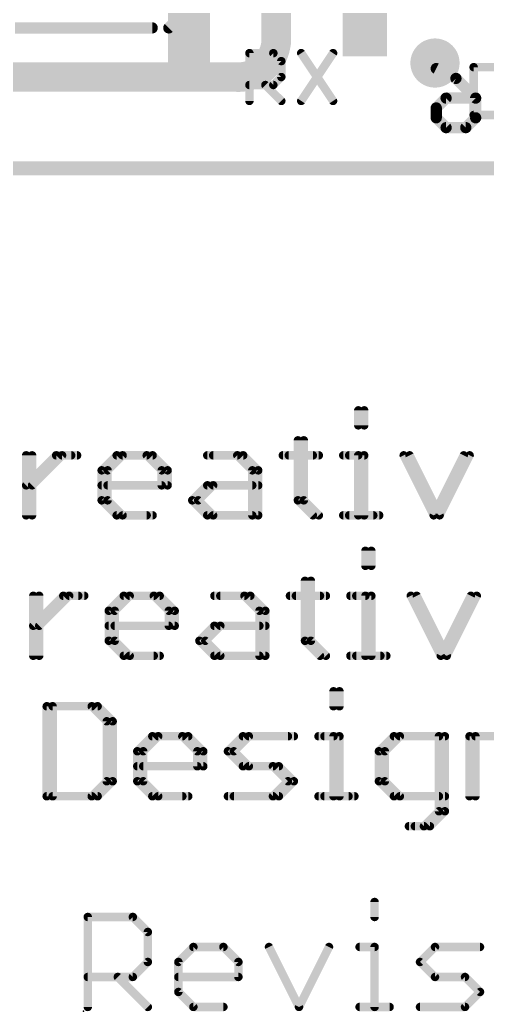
# Model space of a CAD drawing. Extents: x -20 to 87, y -16 to 68.
# Drawn here: x 11.55 to 19.99, y -15.24 to 2.69 of the extents above; entities that cross this region are included whole.
import ezdxf

# ---------------------------------------------------------------- set-up
doc = ezdxf.new("R2010")
doc.units = 0
for name, color, linetype in [('1', 12, 'CONTINUOUS'), ('16', 132, 'CONTINUOUS'), ('18', 110, 'CONTINUOUS'), ('20', 53, 'CONTINUOUS'), ('21', 41, 'CONTINUOUS'), ('22', 40, 'CONTINUOUS'), ('23', 53, 'CONTINUOUS'), ('51', 53, 'CONTINUOUS')]:
    doc.layers.add(name, color=color, linetype=linetype)

# ---------------------------------------------------------------- blocks, each defined once
blk = doc.blocks.new('RECT')
blk.add_solid([(-0.5, -0.5), (0.5, -0.5), (-0.5, 0.5), (0.5, 0.5)])
blk = doc.blocks.new('ROUNDV')
at = {"const_width": 0.5}
blk.add_lwpolyline([(0, -0.25, 1), (0, 0.25, 1), (0, -0.25)], format="xyb", dxfattribs=at)

msp = doc.modelspace()

# ---------------------------------------------------------------- linework, layer by layer
at = {"layer": '1', "const_width": 0.254}
msp.add_lwpolyline([(26.67, 0), (-1.27, 0)], dxfattribs=at)
at = {"layer": '16', "const_width": 0.254}
msp.add_lwpolyline([(26.67, 0), (-1.27, 0)], dxfattribs=at)
at = {"layer": '20', "const_width": 0.2032}
msp.add_lwpolyline([(25.4, 0), (0, 0)], dxfattribs=at)
at = {"layer": '21'}
for points, const_width in [([(13.94, 2.54), (11.46, 2.54)], 0.2032), ([(15.6972, 1.2192), (15.6972, 2.0835)], 0.1524), ([(15.6972, 2.0835), (16.1294, 2.0835)], 0.1524), ([(16.1294, 2.0835), (16.2734, 1.9395)], 0.1524), ([(16.6327, 2.0835), (17.2089, 1.2192)], 0.1524), ([(17.2089, 2.0835), (16.6327, 1.2192)], 0.1524), ([(16.2734, 1.9395), (16.2734, 1.6514)], 0.1524), ([(19.7486, 1.8295), (19.7486, 0.9652)], 0.1524), ([(20.1808, 1.8295), (19.7486, 1.8295)], 0.1524), ([(16.2734, 1.6514), (16.1294, 1.5073)], 0.1524), ([(16.1294, 1.5073), (15.6972, 1.5073)], 0.1524), ([(15.9853, 1.5073), (16.2734, 1.2192)], 0.1524), ([(19.7486, 0.9652), (20.1808, 0.9652)], 0.1524)]:
    msp.add_lwpolyline(points, dxfattribs=dict(at, const_width=const_width))
for points, const_width in [([(13.94, 2.4892, 1), (13.94, 2.5908)], 0.1016), ([(15.7353, 2.0835, 1), (15.6591, 2.0835)], 0.0762), ([(15.6972, 2.1216, 1), (15.6972, 2.0454)], 0.0762), ([(16.1563, 2.1105, 1), (16.1024, 2.0566)], 0.0762), ([(16.1294, 2.0454, 1), (16.1294, 2.1216)], 0.0762), ([(16.6644, 2.1047, 1), (16.601, 2.0624)], 0.0762), ([(17.2406, 2.0624, 1), (17.1772, 2.1047)], 0.0762), ([(16.3115, 1.9395, 1), (16.2353, 1.9395)], 0.0762), ([(16.2465, 1.9125, 1), (16.3004, 1.9664)], 0.0762), ([(19.7867, 1.8295, 1), (19.7105, 1.8295)], 0.0762), ([(19.7486, 1.8676, 1), (19.7486, 1.7914)], 0.0762), ([(16.2353, 1.6514, 1), (16.3115, 1.6514)], 0.0762), ([(16.3004, 1.6244, 1), (16.2465, 1.6783)], 0.0762), ([(15.6972, 1.5454, 1), (15.6972, 1.4692)], 0.0762), ([(16.0123, 1.5343, 1), (15.9584, 1.4804)], 0.0762), ([(16.1024, 1.5343, 1), (16.1563, 1.4804)], 0.0762), ([(16.1294, 1.4692, 1), (16.1294, 1.5454)], 0.0762), ([(15.6591, 1.2192, 1), (15.7353, 1.2192)], 0.0762), ([(16.2465, 1.1923, 1), (16.3004, 1.2461)], 0.0762), ([(16.601, 1.2403, 1), (16.6644, 1.1981)], 0.0762), ([(17.1772, 1.1981, 1), (17.2406, 1.2403)], 0.0762), ([(19.7486, 1.0033, 1), (19.7486, 0.9271)], 0.0762), ([(19.7105, 0.9652, 1), (19.7867, 0.9652)], 0.0762)]:
    msp.add_lwpolyline(points, format="xyb", dxfattribs=dict(at, const_width=const_width))
at = {"layer": '22'}
for points, const_width in [([(16.1798, 7.8232), (16.1798, 2.2606)], 0.5334), ([(15.4432, 1.651), (9.8552, 1.651)], 0.5334), ([(19.0728, 1.8043), (19.4287, 1.6264)], 0.2032), ([(19.4287, 1.6264), (19.7846, 1.2705)], 0.2032), ([(19.0728, 1.0925), (19.2508, 1.2705)], 0.2032), ([(19.2508, 1.2705), (19.7846, 1.2705)], 0.2032), ([(19.7846, 1.2705), (19.7846, 0.9146)], 0.2032), ([(19.0728, 0.9146), (19.0728, 1.0925)], 0.2032), ([(19.2508, 0.7366), (19.0728, 0.9146)], 0.2032), ([(19.7846, 0.9146), (19.6067, 0.7366)], 0.2032), ([(19.6067, 0.7366), (19.2508, 0.7366)], 0.2032)]:
    msp.add_lwpolyline(points, dxfattribs=dict(at, const_width=const_width))
for points, const_width in [([(15.4432, 1.651, 0.4145), (16.1798, 2.286)], 0.5334), ([(16.3128, 2.2762, 1), (16.0468, 2.2958)], 0.2667), ([(16.0465, 2.2606, 1), (16.3132, 2.2606)], 0.2667), ([(15.4531, 1.784, 1), (15.4333, 1.518)], 0.2667), ([(15.4432, 1.5176, 1), (15.4432, 1.7844)], 0.2667), ([(19.0955, 1.8497, 1), (19.0501, 1.7589)], 0.1016), ([(19.4646, 1.6623, 1), (19.3928, 1.5904)], 0.1016), ([(19.406, 1.5809, 1), (19.4514, 1.6718)], 0.1016), ([(19.2508, 1.3213, 1), (19.2508, 1.2197)], 0.1016), ([(19.2867, 1.2345, 1), (19.2148, 1.3064)], 0.1016), ([(19.8354, 1.2705, 1), (19.7338, 1.2705)], 0.1016), ([(19.7487, 1.2345, 1), (19.8205, 1.3064)], 0.1016), ([(19.7846, 1.2197, 1), (19.7846, 1.3213)], 0.1016), ([(19.1236, 1.0925, 1), (19.022, 1.0925)], 0.1016), ([(19.0369, 1.1284, 1), (19.1087, 1.0566)], 0.1016), ([(19.1087, 0.9505, 1), (19.0369, 0.8786)], 0.1016), ([(19.022, 0.9146, 1), (19.1236, 0.9146)], 0.1016), ([(19.7338, 0.9146, 1), (19.8354, 0.9146)], 0.1016), ([(19.8205, 0.8786, 1), (19.7487, 0.9505)], 0.1016), ([(19.2508, 0.7874, 1), (19.2508, 0.6858)], 0.1016), ([(19.2148, 0.7007, 1), (19.2867, 0.7725)], 0.1016), ([(19.5707, 0.7725, 1), (19.6426, 0.7007)], 0.1016), ([(19.6067, 0.6858, 1), (19.6067, 0.7874)], 0.1016)]:
    msp.add_lwpolyline(points, format="xyb", dxfattribs=dict(at, const_width=const_width))
at = {"layer": '23'}
msp.add_point((12.7, -15.24), dxfattribs=at)
at = {"layer": '51'}
for points, const_width in [([(15.24, 3.54), (14.24, 2.54)], 0.2032), ([(17.6641, -4.3756), (17.6641, -4.6468)], 0.1524), ([(17.7712, -4.3756), (17.7712, -4.6468)], 0.1524), ([(16.5727, -4.918), (16.5727, -6.0026)], 0.1524), ([(16.6798, -4.918), (16.6798, -6.0026)], 0.1524), ([(11.6629, -6.2738), (11.6629, -5.1891)], 0.1524), ([(11.6629, -5.7315), (12.2052, -5.1891)], 0.1524), ([(11.77, -6.2738), (11.77, -5.1891)], 0.1524), ([(11.77, -5.7315), (12.3124, -5.1891)], 0.1524), ([(12.2052, -5.1891), (12.4764, -5.1891)], 0.1524), ([(12.3124, -5.1891), (12.5835, -5.1891)], 0.1524), ([(13.0272, -5.4603), (13.2984, -5.1891)], 0.1524), ([(13.1343, -5.4603), (13.4055, -5.1891)], 0.1524), ([(13.2984, -5.1891), (13.8407, -5.1891)], 0.1524), ([(13.4055, -5.1891), (13.9478, -5.1891)], 0.1524), ([(13.8407, -5.1891), (14.1119, -5.4603)], 0.1524), ([(13.9478, -5.1891), (14.219, -5.4603)], 0.1524), ([(14.9355, -5.1891), (15.4779, -5.1891)], 0.1524), ([(15.0426, -5.1891), (15.585, -5.1891)], 0.1524), ([(15.4779, -5.1891), (15.749, -5.4603)], 0.1524), ([(15.585, -5.1891), (15.8561, -5.4603)], 0.1524), ([(16.3015, -5.1891), (16.8438, -5.1891)], 0.1524), ([(16.4086, -5.1891), (16.951, -5.1891)], 0.1524), ([(17.393, -5.1891), (17.6641, -5.1891)], 0.1524), ([(17.5001, -5.1891), (17.7712, -5.1891)], 0.1524), ([(17.6641, -5.1891), (17.6641, -6.2738)], 0.1524), ([(17.7712, -5.1891), (17.7712, -6.2738)], 0.1524), ([(18.4844, -5.1891), (19.0267, -6.2738)], 0.1524), ([(18.5915, -5.1891), (19.1338, -6.2738)], 0.1524), ([(19.0267, -6.2738), (19.5691, -5.1891)], 0.1524), ([(19.1338, -6.2738), (19.6762, -5.1891)], 0.1524), ([(13.0272, -6.0026), (13.0272, -5.4603)], 0.1524), ([(13.1343, -6.0026), (13.1343, -5.4603)], 0.1524), ([(14.1119, -5.4603), (14.1119, -5.7315)], 0.1524), ([(14.219, -5.4603), (14.219, -5.7315)], 0.1524), ([(15.749, -5.4603), (15.749, -6.2738)], 0.1524), ([(15.8561, -5.4603), (15.8561, -6.2738)], 0.1524), ([(14.1119, -5.7315), (13.0272, -5.7315)], 0.1524), ([(14.219, -5.7315), (13.1343, -5.7315)], 0.1524), ([(14.6644, -6.0026), (14.9355, -5.7315)], 0.1524), ([(14.7715, -6.0026), (15.0426, -5.7315)], 0.1524), ([(14.9355, -5.7315), (15.749, -5.7315)], 0.1524), ([(15.0426, -5.7315), (15.8561, -5.7315)], 0.1524), ([(13.2984, -6.2738), (13.0272, -6.0026)], 0.1524), ([(13.4055, -6.2738), (13.1343, -6.0026)], 0.1524), ([(14.9355, -6.2738), (14.6644, -6.0026)], 0.1524), ([(15.0426, -6.2738), (14.7715, -6.0026)], 0.1524), ([(16.5727, -6.0026), (16.8438, -6.2738)], 0.1524), ([(16.6798, -6.0026), (16.951, -6.2738)], 0.1524), ([(13.8407, -6.2738), (13.2984, -6.2738)], 0.1524), ([(13.9478, -6.2738), (13.4055, -6.2738)], 0.1524), ([(15.749, -6.2738), (14.9355, -6.2738)], 0.1524), ([(15.8561, -6.2738), (15.0426, -6.2738)], 0.1524), ([(17.393, -6.2738), (17.9353, -6.2738)], 0.1524), ([(17.5001, -6.2738), (18.0424, -6.2738)], 0.1524), ([(17.7925, -6.9156), (17.7925, -7.1868)], 0.1524), ([(17.8996, -6.9156), (17.8996, -7.1868)], 0.1524), ([(16.7011, -7.458), (16.7011, -8.5426)], 0.1524), ([(16.8082, -7.458), (16.8082, -8.5426)], 0.1524), ([(11.7913, -8.8138), (11.7913, -7.7291)], 0.1524), ([(11.7913, -8.2715), (12.3336, -7.7291)], 0.1524), ([(11.8984, -8.8138), (11.8984, -7.7291)], 0.1524), ([(11.8984, -8.2715), (12.4408, -7.7291)], 0.1524), ([(12.3336, -7.7291), (12.6048, -7.7291)], 0.1524), ([(12.4408, -7.7291), (12.7119, -7.7291)], 0.1524), ([(13.1556, -8.0003), (13.4268, -7.7291)], 0.1524), ([(13.2627, -8.0003), (13.5339, -7.7291)], 0.1524), ([(13.4268, -7.7291), (13.9691, -7.7291)], 0.1524), ([(13.5339, -7.7291), (14.0762, -7.7291)], 0.1524), ([(13.9691, -7.7291), (14.2403, -8.0003)], 0.1524), ([(14.0762, -7.7291), (14.3474, -8.0003)], 0.1524), ([(15.0639, -7.7291), (15.6063, -7.7291)], 0.1524), ([(15.1711, -7.7291), (15.7134, -7.7291)], 0.1524), ([(15.6063, -7.7291), (15.8774, -8.0003)], 0.1524), ([(15.7134, -7.7291), (15.9845, -8.0003)], 0.1524), ([(16.4299, -7.7291), (16.9723, -7.7291)], 0.1524), ([(16.537, -7.7291), (17.0794, -7.7291)], 0.1524), ([(17.5214, -7.7291), (17.7925, -7.7291)], 0.1524), ([(17.6285, -7.7291), (17.8996, -7.7291)], 0.1524), ([(17.7925, -7.7291), (17.7925, -8.8138)], 0.1524), ([(17.8996, -7.7291), (17.8996, -8.8138)], 0.1524), ([(18.6128, -7.7291), (19.1551, -8.8138)], 0.1524), ([(18.7199, -7.7291), (19.2622, -8.8138)], 0.1524), ([(19.1551, -8.8138), (19.6975, -7.7291)], 0.1524), ([(19.2622, -8.8138), (19.8046, -7.7291)], 0.1524), ([(13.1556, -8.5426), (13.1556, -8.0003)], 0.1524), ([(13.2627, -8.5426), (13.2627, -8.0003)], 0.1524), ([(14.2403, -8.0003), (14.2403, -8.2715)], 0.1524), ([(14.3474, -8.0003), (14.3474, -8.2715)], 0.1524), ([(15.8774, -8.0003), (15.8774, -8.8138)], 0.1524), ([(15.9845, -8.0003), (15.9845, -8.8138)], 0.1524), ([(14.2403, -8.2715), (13.1556, -8.2715)], 0.1524), ([(14.3474, -8.2715), (13.2627, -8.2715)], 0.1524), ([(14.7928, -8.5426), (15.0639, -8.2715)], 0.1524), ([(14.8999, -8.5426), (15.1711, -8.2715)], 0.1524), ([(15.0639, -8.2715), (15.8774, -8.2715)], 0.1524), ([(15.1711, -8.2715), (15.9845, -8.2715)], 0.1524), ([(13.4268, -8.8138), (13.1556, -8.5426)], 0.1524), ([(13.5339, -8.8138), (13.2627, -8.5426)], 0.1524), ([(15.0639, -8.8138), (14.7928, -8.5426)], 0.1524), ([(15.1711, -8.8138), (14.8999, -8.5426)], 0.1524), ([(16.7011, -8.5426), (16.9723, -8.8138)], 0.1524), ([(16.8082, -8.5426), (17.0794, -8.8138)], 0.1524), ([(13.9691, -8.8138), (13.4268, -8.8138)], 0.1524), ([(14.0762, -8.8138), (13.5339, -8.8138)], 0.1524), ([(15.8774, -8.8138), (15.0639, -8.8138)], 0.1524), ([(15.9845, -8.8138), (15.1711, -8.8138)], 0.1524), ([(17.5214, -8.8138), (18.0637, -8.8138)], 0.1524), ([(17.6285, -8.8138), (18.1708, -8.8138)], 0.1524), ([(17.2167, -9.4556), (17.2167, -9.7268)], 0.1524), ([(17.3238, -9.4556), (17.3238, -9.7268)], 0.1524), ([(12.0341, -9.7268), (12.0341, -11.3538)], 0.1524), ([(12.8476, -9.7268), (12.0341, -9.7268)], 0.1524), ([(12.1412, -9.7268), (12.1412, -11.3538)], 0.1524), ([(12.9547, -9.7268), (12.1412, -9.7268)], 0.1524), ([(13.1187, -9.998), (12.8476, -9.7268)], 0.1524), ([(13.2259, -9.998), (12.9547, -9.7268)], 0.1524), ([(13.1187, -11.0826), (13.1187, -9.998)], 0.1524), ([(13.2259, -11.0826), (13.2259, -9.998)], 0.1524), ([(13.6712, -10.5403), (13.9424, -10.2691)], 0.1524), ([(13.7784, -10.5403), (14.0495, -10.2691)], 0.1524), ([(13.9424, -10.2691), (14.4847, -10.2691)], 0.1524), ([(14.0495, -10.2691), (14.5919, -10.2691)], 0.1524), ([(14.4847, -10.2691), (14.7559, -10.5403)], 0.1524), ([(14.5919, -10.2691), (14.863, -10.5403)], 0.1524), ([(15.3084, -10.5403), (15.5796, -10.2691)], 0.1524), ([(15.4155, -10.5403), (15.6867, -10.2691)], 0.1524), ([(15.5796, -10.2691), (16.3931, -10.2691)], 0.1524), ([(15.6867, -10.2691), (16.5002, -10.2691)], 0.1524), ([(16.9455, -10.2691), (17.2167, -10.2691)], 0.1524), ([(17.0527, -10.2691), (17.3238, -10.2691)], 0.1524), ([(17.2167, -10.2691), (17.2167, -11.3538)], 0.1524), ([(17.3238, -10.2691), (17.3238, -11.3538)], 0.1524), ([(18.3081, -10.2691), (18.037, -10.5403)], 0.1524), ([(18.4153, -10.2691), (18.1441, -10.5403)], 0.1524), ([(19.1216, -10.2691), (18.3081, -10.2691)], 0.1524), ([(19.2288, -10.2691), (18.4153, -10.2691)], 0.1524), ([(19.1216, -11.625), (19.1216, -10.2691)], 0.1524), ([(19.2288, -11.625), (19.2288, -10.2691)], 0.1524), ([(19.6741, -11.3538), (19.6741, -10.2691)], 0.1524), ([(19.6741, -10.2691), (20.4876, -10.2691)], 0.1524), ([(19.7813, -11.3538), (19.7813, -10.2691)], 0.1524), ([(19.7813, -10.2691), (20.5948, -10.2691)], 0.1524), ([(13.6712, -11.0826), (13.6712, -10.5403)], 0.1524), ([(13.7784, -11.0826), (13.7784, -10.5403)], 0.1524), ([(14.7559, -10.5403), (14.7559, -10.8115)], 0.1524), ([(14.863, -10.5403), (14.863, -10.8115)], 0.1524), ([(15.5796, -10.8115), (15.3084, -10.5403)], 0.1524), ([(15.6867, -10.8115), (15.4155, -10.5403)], 0.1524), ([(18.037, -10.5403), (18.037, -11.0826)], 0.1524), ([(18.1441, -10.5403), (18.1441, -11.0826)], 0.1524), ([(14.7559, -10.8115), (13.6712, -10.8115)], 0.1524), ([(14.863, -10.8115), (13.7784, -10.8115)], 0.1524), ([(16.1219, -10.8115), (15.5796, -10.8115)], 0.1524), ([(16.229, -10.8115), (15.6867, -10.8115)], 0.1524), ([(16.3931, -11.0826), (16.1219, -10.8115)], 0.1524), ([(16.5002, -11.0826), (16.229, -10.8115)], 0.1524), ([(12.8476, -11.3538), (13.1187, -11.0826)], 0.1524), ([(12.9547, -11.3538), (13.2259, -11.0826)], 0.1524), ([(13.9424, -11.3538), (13.6712, -11.0826)], 0.1524), ([(14.0495, -11.3538), (13.7784, -11.0826)], 0.1524), ([(16.1219, -11.3538), (16.3931, -11.0826)], 0.1524), ([(16.229, -11.3538), (16.5002, -11.0826)], 0.1524), ([(18.037, -11.0826), (18.3081, -11.3538)], 0.1524), ([(18.1441, -11.0826), (18.4153, -11.3538)], 0.1524), ([(12.0341, -11.3538), (12.8476, -11.3538)], 0.1524), ([(12.1412, -11.3538), (12.9547, -11.3538)], 0.1524), ([(14.4847, -11.3538), (13.9424, -11.3538)], 0.1524), ([(14.5919, -11.3538), (14.0495, -11.3538)], 0.1524), ([(15.3084, -11.3538), (16.1219, -11.3538)], 0.1524), ([(15.4155, -11.3538), (16.229, -11.3538)], 0.1524), ([(16.9455, -11.3538), (17.4879, -11.3538)], 0.1524), ([(17.0527, -11.3538), (17.595, -11.3538)], 0.1524), ([(18.3081, -11.3538), (19.1216, -11.3538)], 0.1524), ([(18.4153, -11.3538), (19.2288, -11.3538)], 0.1524), ([(18.8505, -11.8961), (19.1216, -11.625)], 0.1524), ([(18.9576, -11.8961), (19.2288, -11.625)], 0.1524), ([(18.5793, -11.8961), (18.8505, -11.8961)], 0.1524), ([(18.6864, -11.8961), (18.9576, -11.8961)], 0.1524), ([(17.9588, -13.2656), (17.9588, -13.5368)], 0.1524), ([(12.7762, -15.1638), (12.7762, -13.5368)], 0.1524), ([(12.7762, -13.5368), (13.5897, -13.5368)], 0.1524), ([(13.5897, -13.5368), (13.8609, -13.808)], 0.1524), ([(13.8609, -13.808), (13.8609, -14.3503)], 0.1524), ([(14.4134, -14.3503), (14.6845, -14.0791)], 0.1524), ([(14.6845, -14.0791), (15.2269, -14.0791)], 0.1524), ([(15.2269, -14.0791), (15.498, -14.3503)], 0.1524), ([(16.0505, -14.0791), (16.5928, -15.1638)], 0.1524), ([(16.5928, -15.1638), (17.1352, -14.0791)], 0.1524), ([(17.6877, -14.0791), (17.9588, -14.0791)], 0.1524), ([(17.9588, -14.0791), (17.9588, -15.1638)], 0.1524), ([(18.7791, -14.3503), (19.0503, -14.0791)], 0.1524), ([(19.0503, -14.0791), (19.8638, -14.0791)], 0.1524), ([(13.8609, -14.3503), (13.5897, -14.6215)], 0.1524), ([(14.4134, -14.8926), (14.4134, -14.3503)], 0.1524), ([(15.498, -14.3503), (15.498, -14.6215)], 0.1524), ([(19.0503, -14.6215), (18.7791, -14.3503)], 0.1524), ([(13.5897, -14.6215), (12.7762, -14.6215)], 0.1524), ([(13.3185, -14.6215), (13.8609, -15.1638)], 0.1524), ([(15.498, -14.6215), (14.4134, -14.6215)], 0.1524), ([(19.5926, -14.6215), (19.0503, -14.6215)], 0.1524), ([(19.8638, -14.8926), (19.5926, -14.6215)], 0.1524), ([(14.6845, -15.1638), (14.4134, -14.8926)], 0.1524), ([(19.5926, -15.1638), (19.8638, -14.8926)], 0.1524), ([(15.2269, -15.1638), (14.6845, -15.1638)], 0.1524), ([(17.6877, -15.1638), (18.23, -15.1638)], 0.1524), ([(18.7791, -15.1638), (19.5926, -15.1638)], 0.1524)]:
    msp.add_lwpolyline(points, dxfattribs=dict(at, const_width=const_width))
for points, const_width in [([(14.2041, 2.5759, 1), (14.2759, 2.5041)], 0.1016), ([(17.7022, -4.3756, 1), (17.626, -4.3756)], 0.0762), ([(17.8093, -4.3756, 1), (17.7331, -4.3756)], 0.0762), ([(17.626, -4.6468, 1), (17.7022, -4.6468)], 0.0762), ([(17.7331, -4.6468, 1), (17.8093, -4.6468)], 0.0762), ([(16.6108, -4.918, 1), (16.5346, -4.918)], 0.0762), ([(16.7179, -4.918, 1), (16.6417, -4.918)], 0.0762), ([(11.701, -5.1891, 1), (11.6248, -5.1891)], 0.0762), ([(11.8081, -5.1891, 1), (11.7319, -5.1891)], 0.0762), ([(12.2052, -5.151, 1), (12.2052, -5.2272)], 0.0762), ([(12.2322, -5.2161, 1), (12.1783, -5.1622)], 0.0762), ([(12.3124, -5.151, 1), (12.3124, -5.2272)], 0.0762), ([(12.3393, -5.2161, 1), (12.2854, -5.1622)], 0.0762), ([(12.4764, -5.2272, 1), (12.4764, -5.151)], 0.0762), ([(12.5835, -5.2272, 1), (12.5835, -5.151)], 0.0762), ([(13.2984, -5.151, 1), (13.2984, -5.2272)], 0.0762), ([(13.3253, -5.2161, 1), (13.2714, -5.1622)], 0.0762), ([(13.4055, -5.151, 1), (13.4055, -5.2272)], 0.0762), ([(13.4324, -5.2161, 1), (13.3785, -5.1622)], 0.0762), ([(13.8676, -5.1622, 1), (13.8138, -5.2161)], 0.0762), ([(13.8407, -5.2272, 1), (13.8407, -5.151)], 0.0762), ([(13.9748, -5.1622, 1), (13.9209, -5.2161)], 0.0762), ([(13.9478, -5.2272, 1), (13.9478, -5.151)], 0.0762), ([(14.9355, -5.151, 1), (14.9355, -5.2272)], 0.0762), ([(15.0426, -5.151, 1), (15.0426, -5.2272)], 0.0762), ([(15.5048, -5.1622, 1), (15.4509, -5.2161)], 0.0762), ([(15.4779, -5.2272, 1), (15.4779, -5.151)], 0.0762), ([(15.6119, -5.1622, 1), (15.558, -5.2161)], 0.0762), ([(15.585, -5.2272, 1), (15.585, -5.151)], 0.0762), ([(16.3015, -5.151, 1), (16.3015, -5.2272)], 0.0762), ([(16.4086, -5.151, 1), (16.4086, -5.2272)], 0.0762), ([(16.8438, -5.2272, 1), (16.8438, -5.151)], 0.0762), ([(16.951, -5.2272, 1), (16.951, -5.151)], 0.0762), ([(17.393, -5.151, 1), (17.393, -5.2272)], 0.0762), ([(17.5001, -5.151, 1), (17.5001, -5.2272)], 0.0762), ([(17.7022, -5.1891, 1), (17.626, -5.1891)], 0.0762), ([(17.6641, -5.2272, 1), (17.6641, -5.151)], 0.0762), ([(17.8093, -5.1891, 1), (17.7331, -5.1891)], 0.0762), ([(17.7712, -5.2272, 1), (17.7712, -5.151)], 0.0762), ([(18.5185, -5.1721, 1), (18.4503, -5.2062)], 0.0762), ([(18.6256, -5.1721, 1), (18.5574, -5.2062)], 0.0762), ([(19.6031, -5.2062, 1), (19.535, -5.1721)], 0.0762), ([(19.7102, -5.2062, 1), (19.6421, -5.1721)], 0.0762), ([(13.0653, -5.4603, 1), (12.9891, -5.4603)], 0.0762), ([(13.0003, -5.4334, 1), (13.0541, -5.4872)], 0.0762), ([(13.1724, -5.4603, 1), (13.0962, -5.4603)], 0.0762), ([(13.1074, -5.4334, 1), (13.1613, -5.4872)], 0.0762), ([(14.15, -5.4603, 1), (14.0738, -5.4603)], 0.0762), ([(14.0849, -5.4872, 1), (14.1388, -5.4334)], 0.0762), ([(14.2571, -5.4603, 1), (14.1809, -5.4603)], 0.0762), ([(14.192, -5.4872, 1), (14.2459, -5.4334)], 0.0762), ([(15.7871, -5.4603, 1), (15.7109, -5.4603)], 0.0762), ([(15.7221, -5.4872, 1), (15.776, -5.4334)], 0.0762), ([(15.8942, -5.4603, 1), (15.818, -5.4603)], 0.0762), ([(15.8292, -5.4872, 1), (15.8831, -5.4334)], 0.0762), ([(11.636, -5.7045, 1), (11.6898, -5.7584)], 0.0762), ([(11.7431, -5.7045, 1), (11.797, -5.7584)], 0.0762), ([(13.0272, -5.6934, 1), (13.0272, -5.7696)], 0.0762), ([(13.1343, -5.6934, 1), (13.1343, -5.7696)], 0.0762), ([(14.0738, -5.7315, 1), (14.15, -5.7315)], 0.0762), ([(14.1119, -5.7696, 1), (14.1119, -5.6934)], 0.0762), ([(14.1809, -5.7315, 1), (14.2571, -5.7315)], 0.0762), ([(14.219, -5.7696, 1), (14.219, -5.6934)], 0.0762), ([(14.9355, -5.6934, 1), (14.9355, -5.7696)], 0.0762), ([(14.9625, -5.7584, 1), (14.9086, -5.7045)], 0.0762), ([(15.0426, -5.6934, 1), (15.0426, -5.7696)], 0.0762), ([(15.0696, -5.7584, 1), (15.0157, -5.7045)], 0.0762), ([(15.749, -5.7696, 1), (15.749, -5.6934)], 0.0762), ([(15.8561, -5.7696, 1), (15.8561, -5.6934)], 0.0762), ([(13.0541, -5.9757, 1), (13.0003, -6.0296)], 0.0762), ([(12.9891, -6.0026, 1), (13.0653, -6.0026)], 0.0762), ([(13.1613, -5.9757, 1), (13.1074, -6.0296)], 0.0762), ([(13.0962, -6.0026, 1), (13.1724, -6.0026)], 0.0762), ([(14.6913, -5.9757, 1), (14.6374, -6.0296)], 0.0762), ([(14.6374, -5.9757, 1), (14.6913, -6.0296)], 0.0762), ([(14.7984, -5.9757, 1), (14.7445, -6.0296)], 0.0762), ([(14.7445, -5.9757, 1), (14.7984, -6.0296)], 0.0762), ([(16.5996, -5.9757, 1), (16.5457, -6.0296)], 0.0762), ([(16.5346, -6.0026, 1), (16.6108, -6.0026)], 0.0762), ([(16.7067, -5.9757, 1), (16.6529, -6.0296)], 0.0762), ([(16.6417, -6.0026, 1), (16.7179, -6.0026)], 0.0762), ([(11.6248, -6.2738, 1), (11.701, -6.2738)], 0.0762), ([(11.7319, -6.2738, 1), (11.8081, -6.2738)], 0.0762), ([(13.2984, -6.2357, 1), (13.2984, -6.3119)], 0.0762), ([(13.2714, -6.3007, 1), (13.3253, -6.2469)], 0.0762), ([(13.4055, -6.2357, 1), (13.4055, -6.3119)], 0.0762), ([(13.3785, -6.3007, 1), (13.4324, -6.2469)], 0.0762), ([(13.8407, -6.3119, 1), (13.8407, -6.2357)], 0.0762), ([(13.9478, -6.3119, 1), (13.9478, -6.2357)], 0.0762), ([(14.9355, -6.2357, 1), (14.9355, -6.3119)], 0.0762), ([(14.9086, -6.3007, 1), (14.9625, -6.2469)], 0.0762), ([(15.0426, -6.2357, 1), (15.0426, -6.3119)], 0.0762), ([(15.0157, -6.3007, 1), (15.0696, -6.2469)], 0.0762), ([(15.7109, -6.2738, 1), (15.7871, -6.2738)], 0.0762), ([(15.749, -6.3119, 1), (15.749, -6.2357)], 0.0762), ([(15.818, -6.2738, 1), (15.8942, -6.2738)], 0.0762), ([(15.8561, -6.3119, 1), (15.8561, -6.2357)], 0.0762), ([(16.8169, -6.3007, 1), (16.8708, -6.2469)], 0.0762), ([(16.924, -6.3007, 1), (16.9779, -6.2469)], 0.0762), ([(17.393, -6.2357, 1), (17.393, -6.3119)], 0.0762), ([(17.5001, -6.2357, 1), (17.5001, -6.3119)], 0.0762), ([(17.626, -6.2738, 1), (17.7022, -6.2738)], 0.0762), ([(17.7331, -6.2738, 1), (17.8093, -6.2738)], 0.0762), ([(17.9353, -6.3119, 1), (17.9353, -6.2357)], 0.0762), ([(18.0424, -6.3119, 1), (18.0424, -6.2357)], 0.0762), ([(18.9926, -6.2568, 1), (19.0608, -6.2908)], 0.0762), ([(18.9926, -6.2908, 1), (19.0608, -6.2568)], 0.0762), ([(19.0998, -6.2568, 1), (19.1679, -6.2908)], 0.0762), ([(19.0998, -6.2908, 1), (19.1679, -6.2568)], 0.0762), ([(17.8306, -6.9156, 1), (17.7544, -6.9156)], 0.0762), ([(17.9377, -6.9156, 1), (17.8615, -6.9156)], 0.0762), ([(17.7544, -7.1868, 1), (17.8306, -7.1868)], 0.0762), ([(17.8615, -7.1868, 1), (17.9377, -7.1868)], 0.0762), ([(16.7392, -7.458, 1), (16.663, -7.458)], 0.0762), ([(16.8463, -7.458, 1), (16.7701, -7.458)], 0.0762), ([(11.8294, -7.7291, 1), (11.7532, -7.7291)], 0.0762), ([(11.9365, -7.7291, 1), (11.8603, -7.7291)], 0.0762), ([(12.3336, -7.691, 1), (12.3336, -7.7672)], 0.0762), ([(12.3606, -7.7561, 1), (12.3067, -7.7022)], 0.0762), ([(12.4408, -7.691, 1), (12.4408, -7.7672)], 0.0762), ([(12.4677, -7.7561, 1), (12.4138, -7.7022)], 0.0762), ([(12.6048, -7.7672, 1), (12.6048, -7.691)], 0.0762), ([(12.7119, -7.7672, 1), (12.7119, -7.691)], 0.0762), ([(13.4268, -7.691, 1), (13.4268, -7.7672)], 0.0762), ([(13.4537, -7.7561, 1), (13.3998, -7.7022)], 0.0762), ([(13.5339, -7.691, 1), (13.5339, -7.7672)], 0.0762), ([(13.5608, -7.7561, 1), (13.507, -7.7022)], 0.0762), ([(13.996, -7.7022, 1), (13.9422, -7.7561)], 0.0762), ([(13.9691, -7.7672, 1), (13.9691, -7.691)], 0.0762), ([(14.1032, -7.7022, 1), (14.0493, -7.7561)], 0.0762), ([(14.0762, -7.7672, 1), (14.0762, -7.691)], 0.0762), ([(15.0639, -7.691, 1), (15.0639, -7.7672)], 0.0762), ([(15.1711, -7.691, 1), (15.1711, -7.7672)], 0.0762), ([(15.6332, -7.7022, 1), (15.5793, -7.7561)], 0.0762), ([(15.6063, -7.7672, 1), (15.6063, -7.691)], 0.0762), ([(15.7403, -7.7022, 1), (15.6864, -7.7561)], 0.0762), ([(15.7134, -7.7672, 1), (15.7134, -7.691)], 0.0762), ([(16.4299, -7.691, 1), (16.4299, -7.7672)], 0.0762), ([(16.537, -7.691, 1), (16.537, -7.7672)], 0.0762), ([(16.9723, -7.7672, 1), (16.9723, -7.691)], 0.0762), ([(17.0794, -7.7672, 1), (17.0794, -7.691)], 0.0762), ([(17.5214, -7.691, 1), (17.5214, -7.7672)], 0.0762), ([(17.6285, -7.691, 1), (17.6285, -7.7672)], 0.0762), ([(17.8306, -7.7291, 1), (17.7544, -7.7291)], 0.0762), ([(17.7925, -7.7672, 1), (17.7925, -7.691)], 0.0762), ([(17.9377, -7.7291, 1), (17.8615, -7.7291)], 0.0762), ([(17.8996, -7.7672, 1), (17.8996, -7.691)], 0.0762), ([(18.6469, -7.7121, 1), (18.5787, -7.7462)], 0.0762), ([(18.754, -7.7121, 1), (18.6858, -7.7462)], 0.0762), ([(19.7315, -7.7462, 1), (19.6634, -7.7121)], 0.0762), ([(19.8387, -7.7462, 1), (19.7705, -7.7121)], 0.0762), ([(13.1937, -8.0003, 1), (13.1175, -8.0003)], 0.0762), ([(13.1287, -7.9734, 1), (13.1826, -8.0272)], 0.0762), ([(13.3008, -8.0003, 1), (13.2246, -8.0003)], 0.0762), ([(13.2358, -7.9734, 1), (13.2897, -8.0272)], 0.0762), ([(14.2784, -8.0003, 1), (14.2022, -8.0003)], 0.0762), ([(14.2133, -8.0272, 1), (14.2672, -7.9734)], 0.0762), ([(14.3855, -8.0003, 1), (14.3093, -8.0003)], 0.0762), ([(14.3204, -8.0272, 1), (14.3743, -7.9734)], 0.0762), ([(15.9155, -8.0003, 1), (15.8393, -8.0003)], 0.0762), ([(15.8505, -8.0272, 1), (15.9044, -7.9734)], 0.0762), ([(16.0226, -8.0003, 1), (15.9464, -8.0003)], 0.0762), ([(15.9576, -8.0272, 1), (16.0115, -7.9734)], 0.0762), ([(11.7644, -8.2445, 1), (11.8183, -8.2984)], 0.0762), ([(11.8715, -8.2445, 1), (11.9254, -8.2984)], 0.0762), ([(13.1556, -8.2334, 1), (13.1556, -8.3096)], 0.0762), ([(13.2627, -8.2334, 1), (13.2627, -8.3096)], 0.0762), ([(14.2022, -8.2715, 1), (14.2784, -8.2715)], 0.0762), ([(14.2403, -8.3096, 1), (14.2403, -8.2334)], 0.0762), ([(14.3093, -8.2715, 1), (14.3855, -8.2715)], 0.0762), ([(14.3474, -8.3096, 1), (14.3474, -8.2334)], 0.0762), ([(15.0639, -8.2334, 1), (15.0639, -8.3096)], 0.0762), ([(15.0909, -8.2984, 1), (15.037, -8.2445)], 0.0762), ([(15.1711, -8.2334, 1), (15.1711, -8.3096)], 0.0762), ([(15.198, -8.2984, 1), (15.1441, -8.2445)], 0.0762), ([(15.8774, -8.3096, 1), (15.8774, -8.2334)], 0.0762), ([(15.9845, -8.3096, 1), (15.9845, -8.2334)], 0.0762), ([(13.1826, -8.5157, 1), (13.1287, -8.5696)], 0.0762), ([(13.1175, -8.5426, 1), (13.1937, -8.5426)], 0.0762), ([(13.2897, -8.5157, 1), (13.2358, -8.5696)], 0.0762), ([(13.2246, -8.5426, 1), (13.3008, -8.5426)], 0.0762), ([(14.8197, -8.5157, 1), (14.7658, -8.5696)], 0.0762), ([(14.7658, -8.5157, 1), (14.8197, -8.5696)], 0.0762), ([(14.9268, -8.5157, 1), (14.8729, -8.5696)], 0.0762), ([(14.8729, -8.5157, 1), (14.9268, -8.5696)], 0.0762), ([(16.728, -8.5157, 1), (16.6741, -8.5696)], 0.0762), ([(16.663, -8.5426, 1), (16.7392, -8.5426)], 0.0762), ([(16.8351, -8.5157, 1), (16.7813, -8.5696)], 0.0762), ([(16.7701, -8.5426, 1), (16.8463, -8.5426)], 0.0762), ([(11.7532, -8.8138, 1), (11.8294, -8.8138)], 0.0762), ([(11.8603, -8.8138, 1), (11.9365, -8.8138)], 0.0762), ([(13.4268, -8.7757, 1), (13.4268, -8.8519)], 0.0762), ([(13.3998, -8.8407, 1), (13.4537, -8.7869)], 0.0762), ([(13.5339, -8.7757, 1), (13.5339, -8.8519)], 0.0762), ([(13.507, -8.8407, 1), (13.5608, -8.7869)], 0.0762), ([(13.9691, -8.8519, 1), (13.9691, -8.7757)], 0.0762), ([(14.0762, -8.8519, 1), (14.0762, -8.7757)], 0.0762), ([(15.0639, -8.7757, 1), (15.0639, -8.8519)], 0.0762), ([(15.037, -8.8407, 1), (15.0909, -8.7869)], 0.0762), ([(15.1711, -8.7757, 1), (15.1711, -8.8519)], 0.0762), ([(15.1441, -8.8407, 1), (15.198, -8.7869)], 0.0762), ([(15.8393, -8.8138, 1), (15.9155, -8.8138)], 0.0762), ([(15.8774, -8.8519, 1), (15.8774, -8.7757)], 0.0762), ([(15.9464, -8.8138, 1), (16.0226, -8.8138)], 0.0762), ([(15.9845, -8.8519, 1), (15.9845, -8.7757)], 0.0762), ([(16.9453, -8.8407, 1), (16.9992, -8.7869)], 0.0762), ([(17.0524, -8.8407, 1), (17.1063, -8.7869)], 0.0762), ([(17.5214, -8.7757, 1), (17.5214, -8.8519)], 0.0762), ([(17.6285, -8.7757, 1), (17.6285, -8.8519)], 0.0762), ([(17.7544, -8.8138, 1), (17.8306, -8.8138)], 0.0762), ([(17.8615, -8.8138, 1), (17.9377, -8.8138)], 0.0762), ([(18.0637, -8.8519, 1), (18.0637, -8.7757)], 0.0762), ([(18.1708, -8.8519, 1), (18.1708, -8.7757)], 0.0762), ([(19.121, -8.7968, 1), (19.1892, -8.8308)], 0.0762), ([(19.121, -8.8308, 1), (19.1892, -8.7968)], 0.0762), ([(19.2282, -8.7968, 1), (19.2963, -8.8308)], 0.0762), ([(19.2282, -8.8308, 1), (19.2963, -8.7968)], 0.0762), ([(17.2548, -9.4556, 1), (17.1786, -9.4556)], 0.0762), ([(17.3619, -9.4556, 1), (17.2857, -9.4556)], 0.0762), ([(12.0722, -9.7268, 1), (11.996, -9.7268)], 0.0762), ([(12.0341, -9.6887, 1), (12.0341, -9.7649)], 0.0762), ([(12.1793, -9.7268, 1), (12.1031, -9.7268)], 0.0762), ([(12.1412, -9.6887, 1), (12.1412, -9.7649)], 0.0762), ([(12.8745, -9.6999, 1), (12.8206, -9.7538)], 0.0762), ([(12.8476, -9.7649, 1), (12.8476, -9.6887)], 0.0762), ([(12.9816, -9.6999, 1), (12.9278, -9.7538)], 0.0762), ([(12.9547, -9.7649, 1), (12.9547, -9.6887)], 0.0762), ([(17.1786, -9.7268, 1), (17.2548, -9.7268)], 0.0762), ([(17.2857, -9.7268, 1), (17.3619, -9.7268)], 0.0762), ([(13.1568, -9.998, 1), (13.0806, -9.998)], 0.0762), ([(13.0918, -10.0249, 1), (13.1457, -9.971)], 0.0762), ([(13.264, -9.998, 1), (13.1878, -9.998)], 0.0762), ([(13.1989, -10.0249, 1), (13.2528, -9.971)], 0.0762), ([(13.9424, -10.231, 1), (13.9424, -10.3072)], 0.0762), ([(13.9693, -10.2961, 1), (13.9155, -10.2422)], 0.0762), ([(14.0495, -10.231, 1), (14.0495, -10.3072)], 0.0762), ([(14.0765, -10.2961, 1), (14.0226, -10.2422)], 0.0762), ([(14.5117, -10.2422, 1), (14.4578, -10.2961)], 0.0762), ([(14.4847, -10.3072, 1), (14.4847, -10.231)], 0.0762), ([(14.6188, -10.2422, 1), (14.5649, -10.2961)], 0.0762), ([(14.5919, -10.3072, 1), (14.5919, -10.231)], 0.0762), ([(15.5796, -10.231, 1), (15.5796, -10.3072)], 0.0762), ([(15.6065, -10.2961, 1), (15.5526, -10.2422)], 0.0762), ([(15.6867, -10.231, 1), (15.6867, -10.3072)], 0.0762), ([(15.7136, -10.2961, 1), (15.6597, -10.2422)], 0.0762), ([(16.3931, -10.3072, 1), (16.3931, -10.231)], 0.0762), ([(16.5002, -10.3072, 1), (16.5002, -10.231)], 0.0762), ([(16.9455, -10.231, 1), (16.9455, -10.3072)], 0.0762), ([(17.0527, -10.231, 1), (17.0527, -10.3072)], 0.0762), ([(17.2548, -10.2691, 1), (17.1786, -10.2691)], 0.0762), ([(17.2167, -10.3072, 1), (17.2167, -10.231)], 0.0762), ([(17.3619, -10.2691, 1), (17.2857, -10.2691)], 0.0762), ([(17.3238, -10.3072, 1), (17.3238, -10.231)], 0.0762), ([(18.3081, -10.231, 1), (18.3081, -10.3072)], 0.0762), ([(18.3351, -10.2961, 1), (18.2812, -10.2422)], 0.0762), ([(18.4153, -10.231, 1), (18.4153, -10.3072)], 0.0762), ([(18.4422, -10.2961, 1), (18.3883, -10.2422)], 0.0762), ([(19.1597, -10.2691, 1), (19.0835, -10.2691)], 0.0762), ([(19.1216, -10.3072, 1), (19.1216, -10.231)], 0.0762), ([(19.2669, -10.2691, 1), (19.1907, -10.2691)], 0.0762), ([(19.2288, -10.3072, 1), (19.2288, -10.231)], 0.0762), ([(19.7122, -10.2691, 1), (19.636, -10.2691)], 0.0762), ([(19.6741, -10.231, 1), (19.6741, -10.3072)], 0.0762), ([(19.8194, -10.2691, 1), (19.7432, -10.2691)], 0.0762), ([(19.7813, -10.231, 1), (19.7813, -10.3072)], 0.0762), ([(13.7093, -10.5403, 1), (13.6331, -10.5403)], 0.0762), ([(13.6443, -10.5134, 1), (13.6982, -10.5672)], 0.0762), ([(13.8165, -10.5403, 1), (13.7403, -10.5403)], 0.0762), ([(13.7514, -10.5134, 1), (13.8053, -10.5672)], 0.0762), ([(14.794, -10.5403, 1), (14.7178, -10.5403)], 0.0762), ([(14.729, -10.5672, 1), (14.7828, -10.5134)], 0.0762), ([(14.9011, -10.5403, 1), (14.8249, -10.5403)], 0.0762), ([(14.8361, -10.5672, 1), (14.89, -10.5134)], 0.0762), ([(15.3353, -10.5134, 1), (15.2814, -10.5672)], 0.0762), ([(15.2814, -10.5134, 1), (15.3353, -10.5672)], 0.0762), ([(15.4425, -10.5134, 1), (15.3886, -10.5672)], 0.0762), ([(15.3886, -10.5134, 1), (15.4425, -10.5672)], 0.0762), ([(18.0751, -10.5403, 1), (17.9989, -10.5403)], 0.0762), ([(18.01, -10.5134, 1), (18.0639, -10.5672)], 0.0762), ([(18.1822, -10.5403, 1), (18.106, -10.5403)], 0.0762), ([(18.1172, -10.5134, 1), (18.171, -10.5672)], 0.0762), ([(13.6712, -10.7734, 1), (13.6712, -10.8496)], 0.0762), ([(13.7784, -10.7734, 1), (13.7784, -10.8496)], 0.0762), ([(14.7559, -10.8496, 1), (14.7559, -10.7734)], 0.0762), ([(14.863, -10.8496, 1), (14.863, -10.7734)], 0.0762), ([(15.5796, -10.7734, 1), (15.5796, -10.8496)], 0.0762), ([(15.5526, -10.8384, 1), (15.6065, -10.7845)], 0.0762), ([(15.6867, -10.7734, 1), (15.6867, -10.8496)], 0.0762), ([(15.6597, -10.8384, 1), (15.7136, -10.7845)], 0.0762), ([(16.1488, -10.7845, 1), (16.0949, -10.8384)], 0.0762), ([(16.1219, -10.8496, 1), (16.1219, -10.7734)], 0.0762), ([(16.2559, -10.7845, 1), (16.2021, -10.8384)], 0.0762), ([(16.229, -10.8496, 1), (16.229, -10.7734)], 0.0762), ([(14.7178, -10.8115, 1), (14.794, -10.8115)], 0.0762), ([(14.8249, -10.8115, 1), (14.9011, -10.8115)], 0.0762), ([(13.0806, -11.0826, 1), (13.1568, -11.0826)], 0.0762), ([(13.1457, -11.1096, 1), (13.0918, -11.0557)], 0.0762), ([(13.1878, -11.0826, 1), (13.264, -11.0826)], 0.0762), ([(13.2528, -11.1096, 1), (13.1989, -11.0557)], 0.0762), ([(13.6982, -11.0557, 1), (13.6443, -11.1096)], 0.0762), ([(13.6331, -11.0826, 1), (13.7093, -11.0826)], 0.0762), ([(13.8053, -11.0557, 1), (13.7514, -11.1096)], 0.0762), ([(13.7403, -11.0826, 1), (13.8165, -11.0826)], 0.0762), ([(16.42, -11.1096, 1), (16.3661, -11.0557)], 0.0762), ([(16.3661, -11.1096, 1), (16.42, -11.0557)], 0.0762), ([(16.5271, -11.1096, 1), (16.4732, -11.0557)], 0.0762), ([(16.4732, -11.1096, 1), (16.5271, -11.0557)], 0.0762), ([(18.0639, -11.0557, 1), (18.01, -11.1096)], 0.0762), ([(17.9989, -11.0826, 1), (18.0751, -11.0826)], 0.0762), ([(18.171, -11.0557, 1), (18.1172, -11.1096)], 0.0762), ([(18.106, -11.0826, 1), (18.1822, -11.0826)], 0.0762), ([(12.0341, -11.3157, 1), (12.0341, -11.3919)], 0.0762), ([(12.1412, -11.3157, 1), (12.1412, -11.3919)], 0.0762), ([(12.8206, -11.3269, 1), (12.8745, -11.3807)], 0.0762), ([(12.8476, -11.3919, 1), (12.8476, -11.3157)], 0.0762), ([(12.9278, -11.3269, 1), (12.9816, -11.3807)], 0.0762), ([(12.9547, -11.3919, 1), (12.9547, -11.3157)], 0.0762), ([(13.9424, -11.3157, 1), (13.9424, -11.3919)], 0.0762), ([(13.9155, -11.3807, 1), (13.9693, -11.3269)], 0.0762), ([(14.0495, -11.3157, 1), (14.0495, -11.3919)], 0.0762), ([(14.0226, -11.3807, 1), (14.0765, -11.3269)], 0.0762), ([(14.4847, -11.3919, 1), (14.4847, -11.3157)], 0.0762), ([(14.5919, -11.3919, 1), (14.5919, -11.3157)], 0.0762), ([(15.3084, -11.3157, 1), (15.3084, -11.3919)], 0.0762), ([(15.4155, -11.3157, 1), (15.4155, -11.3919)], 0.0762), ([(16.0949, -11.3269, 1), (16.1488, -11.3807)], 0.0762), ([(16.1219, -11.3919, 1), (16.1219, -11.3157)], 0.0762), ([(16.2021, -11.3269, 1), (16.2559, -11.3807)], 0.0762), ([(16.229, -11.3919, 1), (16.229, -11.3157)], 0.0762), ([(16.9455, -11.3157, 1), (16.9455, -11.3919)], 0.0762), ([(17.0527, -11.3157, 1), (17.0527, -11.3919)], 0.0762), ([(17.4879, -11.3919, 1), (17.4879, -11.3157)], 0.0762), ([(17.595, -11.3919, 1), (17.595, -11.3157)], 0.0762), ([(18.3081, -11.3157, 1), (18.3081, -11.3919)], 0.0762), ([(18.2812, -11.3807, 1), (18.3351, -11.3269)], 0.0762), ([(18.4153, -11.3157, 1), (18.4153, -11.3919)], 0.0762), ([(18.3883, -11.3807, 1), (18.4422, -11.3269)], 0.0762), ([(19.1216, -11.3919, 1), (19.1216, -11.3157)], 0.0762), ([(19.2288, -11.3919, 1), (19.2288, -11.3157)], 0.0762), ([(11.996, -11.3538, 1), (12.0722, -11.3538)], 0.0762), ([(12.1031, -11.3538, 1), (12.1793, -11.3538)], 0.0762), ([(17.1786, -11.3538, 1), (17.2548, -11.3538)], 0.0762), ([(17.2857, -11.3538, 1), (17.3619, -11.3538)], 0.0762), ([(19.636, -11.3538, 1), (19.7122, -11.3538)], 0.0762), ([(19.7432, -11.3538, 1), (19.8194, -11.3538)], 0.0762), ([(19.0835, -11.625, 1), (19.1597, -11.625)], 0.0762), ([(19.1486, -11.6519, 1), (19.0947, -11.598)], 0.0762), ([(19.1907, -11.625, 1), (19.2669, -11.625)], 0.0762), ([(19.2557, -11.6519, 1), (19.2018, -11.598)], 0.0762), ([(18.5793, -11.858, 1), (18.5793, -11.9342)], 0.0762), ([(18.6864, -11.858, 1), (18.6864, -11.9342)], 0.0762), ([(18.8235, -11.8692, 1), (18.8774, -11.9231)], 0.0762), ([(18.8505, -11.9342, 1), (18.8505, -11.858)], 0.0762), ([(18.9307, -11.8692, 1), (18.9845, -11.9231)], 0.0762), ([(18.9576, -11.9342, 1), (18.9576, -11.858)], 0.0762), ([(17.9969, -13.2656, 1), (17.9207, -13.2656)], 0.0762), ([(12.8143, -13.5368, 1), (12.7381, -13.5368)], 0.0762), ([(12.7762, -13.4987, 1), (12.7762, -13.5749)], 0.0762), ([(13.6166, -13.5099, 1), (13.5628, -13.5638)], 0.0762), ([(13.5897, -13.5749, 1), (13.5897, -13.4987)], 0.0762), ([(17.9207, -13.5368, 1), (17.9969, -13.5368)], 0.0762), ([(13.899, -13.808, 1), (13.8228, -13.808)], 0.0762), ([(13.8339, -13.8349, 1), (13.8878, -13.781)], 0.0762), ([(14.6845, -14.041, 1), (14.6845, -14.1172)], 0.0762), ([(14.7115, -14.1061, 1), (14.6576, -14.0522)], 0.0762), ([(15.2538, -14.0522, 1), (15.1999, -14.1061)], 0.0762), ([(15.2269, -14.1172, 1), (15.2269, -14.041)], 0.0762), ([(16.0846, -14.0621, 1), (16.0164, -14.0962)], 0.0762), ([(17.1692, -14.0962, 1), (17.1011, -14.0621)], 0.0762), ([(17.6877, -14.041, 1), (17.6877, -14.1172)], 0.0762), ([(17.9969, -14.0791, 1), (17.9207, -14.0791)], 0.0762), ([(17.9588, -14.1172, 1), (17.9588, -14.041)], 0.0762), ([(19.0503, -14.041, 1), (19.0503, -14.1172)], 0.0762), ([(19.0772, -14.1061, 1), (19.0233, -14.0522)], 0.0762), ([(19.8638, -14.1172, 1), (19.8638, -14.041)], 0.0762), ([(13.8228, -14.3503, 1), (13.899, -14.3503)], 0.0762), ([(13.8878, -14.3772, 1), (13.8339, -14.3234)], 0.0762), ([(14.4515, -14.3503, 1), (14.3753, -14.3503)], 0.0762), ([(14.3864, -14.3234, 1), (14.4403, -14.3772)], 0.0762), ([(15.5361, -14.3503, 1), (15.4599, -14.3503)], 0.0762), ([(15.4711, -14.3772, 1), (15.525, -14.3234)], 0.0762), ([(18.806, -14.3234, 1), (18.7522, -14.3772)], 0.0762), ([(18.7522, -14.3234, 1), (18.806, -14.3772)], 0.0762), ([(12.7762, -14.5834, 1), (12.7762, -14.6596)], 0.0762), ([(13.3455, -14.5945, 1), (13.2916, -14.6484)], 0.0762), ([(13.5628, -14.5945, 1), (13.6166, -14.6484)], 0.0762), ([(13.5897, -14.6596, 1), (13.5897, -14.5834)], 0.0762), ([(14.4134, -14.5834, 1), (14.4134, -14.6596)], 0.0762), ([(15.4599, -14.6215, 1), (15.5361, -14.6215)], 0.0762), ([(15.498, -14.6596, 1), (15.498, -14.5834)], 0.0762), ([(19.0503, -14.5834, 1), (19.0503, -14.6596)], 0.0762), ([(19.0233, -14.6484, 1), (19.0772, -14.5945)], 0.0762), ([(19.6195, -14.5945, 1), (19.5657, -14.6484)], 0.0762), ([(19.5926, -14.6596, 1), (19.5926, -14.5834)], 0.0762), ([(14.4403, -14.8657, 1), (14.3864, -14.9196)], 0.0762), ([(14.3753, -14.8926, 1), (14.4515, -14.8926)], 0.0762), ([(19.8907, -14.9196, 1), (19.8368, -14.8657)], 0.0762), ([(19.8368, -14.9196, 1), (19.8907, -14.8657)], 0.0762), ([(12.7381, -15.1638, 1), (12.8143, -15.1638)], 0.0762), ([(13.8339, -15.1907, 1), (13.8878, -15.1369)], 0.0762), ([(14.6845, -15.1257, 1), (14.6845, -15.2019)], 0.0762), ([(14.6576, -15.1907, 1), (14.7115, -15.1369)], 0.0762), ([(15.2269, -15.2019, 1), (15.2269, -15.1257)], 0.0762), ([(16.5588, -15.1468, 1), (16.6269, -15.1808)], 0.0762), ([(16.5588, -15.1808, 1), (16.6269, -15.1468)], 0.0762), ([(17.6877, -15.1257, 1), (17.6877, -15.2019)], 0.0762), ([(17.9207, -15.1638, 1), (17.9969, -15.1638)], 0.0762), ([(18.23, -15.2019, 1), (18.23, -15.1257)], 0.0762), ([(18.7791, -15.1257, 1), (18.7791, -15.2019)], 0.0762), ([(19.5657, -15.1369, 1), (19.6195, -15.1907)], 0.0762), ([(19.5926, -15.2019, 1), (19.5926, -15.1257)], 0.0762)]:
    msp.add_lwpolyline(points, format="xyb", dxfattribs=dict(at, const_width=const_width))

# ---------------------------------------------------------------- block references
at = {"layer": '1', "xscale": 0.762, "yscale": 1.524}
msp.add_blockref('RECT', (14.605, 2.54), dxfattribs=at)
at = {"layer": '1', "xscale": 0.8, "yscale": 0.8, "rotation": 180}
msp.add_blockref('RECT', (17.78, 2.425), dxfattribs=at)
at = {"layer": '18', "xscale": 0.889, "yscale": 0.889}
msp.add_blockref('ROUNDV', (19.05, 1.905), dxfattribs=at)
msp.add_blockref('ROUNDV', (19.05, 1.905), dxfattribs=at)

doc.saveas('drawing.dxf')
